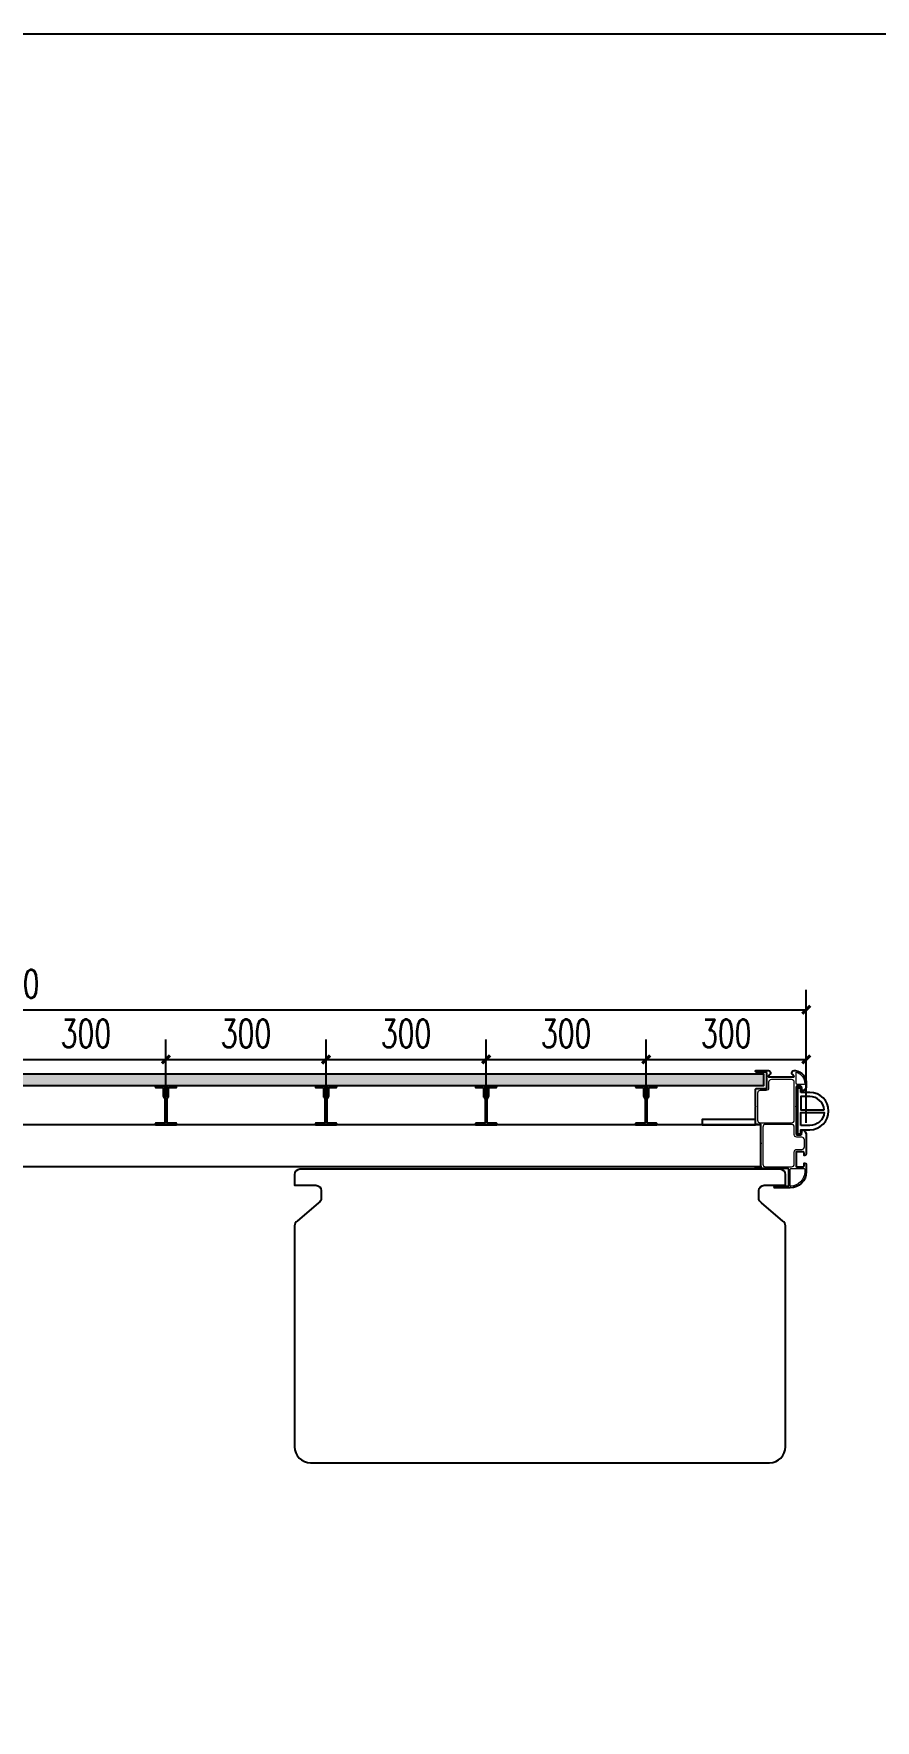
# Model space of a CAD drawing. Header units: millimetres. Extents: x -1822632 to -1305911, y 1206448 to 1536160.
# Drawn here: x -1734118 to -1732541, y 1209934 to 1213096 of the extents above; entities that cross this region are included whole.
import ezdxf

# ---------------------------------------------------------------- set-up
doc = ezdxf.new("R2010")
doc.units = ezdxf.units.MM
doc.header["$LTSCALE"] = 1000
doc.layers.get('0').update_dxf_attribs({"linetype": 'CONTINUOUS'})
doc.layers.get('DEFPOINTS').update_dxf_attribs({"linetype": 'CONTINUOUS'})
for name, color, linetype in [('W- bollard系船栓', 4, 'CONTINUOUS'), ('W-_ANTICOLLISION防撞措施', 6, 'CONTINUOUS'), ('W-mark标注', 3, 'CONTINUOUS'), ('W-STEEL_FRAME钢架', 3, 'CONTINUOUS'), ('W-WOOD_FLOOR木地板', 30, 'CONTINUOUS'), ('W-WOOD_STUD木龙骨', 25, 'CONTINUOUS'), ('主梁', 3, 'CONTINUOUS'), ('加强板', 5, 'CONTINUOUS')]:
    doc.layers.add(name, color=color, linetype=linetype)
doc.layers.add('W-float bowl浮筒', color=253, linetype='CONTINUOUS', plot=False)
doc.styles.add('STANDARD_T3', font='simplex.shx', dxfattribs={"width": 0.7, "bigfont": 'gbcbig.shx'})
doc.dimstyles.new('W__15', dxfattribs={"dimtxt": 52.5, "dimasz": 15, "dimexe": 37.5, "dimexo": 45, "dimgap": 22.5, "dimtad": 1, "dimdec": 0, "dimzin": 0, "dimdsep": 46, "dimtxsty": 'STANDARD_T3', "dimblk": 'ARCHTICK', "dimcen": 0.09, "dimclrd": 1, "dimclre": 1, "dimclrt": 2, "dimadec": 0, "dimazin": 0, "dimtfac": 1, "dimtdec": 0, "dimtix": 1, "dimtmove": 2, "dimatfit": 3, "dimldrblk": 'ARCHTICK', "dimfxl": 1, "dimtolj": 1, "dimtzin": 0, "dimarcsym": 0})

# ---------------------------------------------------------------- blocks, each defined once
blk = doc.blocks.new('_ARCHTICK')
at = {"color": 0, "linetype": 'ByBlock', "const_width": 0.4}
blk.add_lwpolyline([(-0.5, -0.5), (0.5, 0.5)], dxfattribs=at)
blk = doc.blocks.new('*D346')
at = {"layer": 'DEFPOINTS', "color": 0, "transparency": 16777216}
for p in [(-1732669.9, 1211266.5), (-1735669.9, 1211009.2), (-1732669.9, 1211009.2)]:
    blk.add_point(p, dxfattribs=at)
at = {"layer": 'W-mark标注', "color": 1, "lineweight": -2, "transparency": 16777216}
for p, q in [((-1735669.9, 1211054.2), (-1735669.9, 1211304)), ((-1732669.9, 1211054.2), (-1732669.9, 1211304)), ((-1735669.9, 1211266.5), (-1732669.9, 1211266.5))]:
    blk.add_line(p, q, dxfattribs=at)
at = {"layer": 'W-mark标注', "color": 1, "lineweight": -2, "transparency": 16777216, "xscale": 15, "yscale": 15, "zscale": 15, "rotation": 180}
blk.add_blockref('_ARCHTICK', (-1735669.9, 1211266.5), dxfattribs=at)
at = {"layer": 'W-mark标注', "color": 1, "lineweight": -2, "transparency": 16777216, "xscale": 15, "yscale": 15, "zscale": 15}
blk.add_blockref('_ARCHTICK', (-1732669.9, 1211266.5), dxfattribs=at)
at = {"layer": 'W-mark标注', "color": 2, "transparency": 16777216, "insert": (-1734169.9, 1211315.2), "char_height": 52.5, "attachment_point": 5, "style": 'STANDARD_T3'}
blk.add_mtext('\\A1;3000', dxfattribs=at)
blk = doc.blocks.new('*D352')
at = {"layer": 'DEFPOINTS', "color": 0, "transparency": 16777216}
for p in [(-1733869.9, 1211173.3), (-1734169.9, 1211050.5), (-1733869.9, 1211050.5)]:
    blk.add_point(p, dxfattribs=at)
at = {"layer": 'W-mark标注', "color": 1, "lineweight": -2, "transparency": 16777216}
for p, q in [((-1734169.9, 1211095.5), (-1734169.9, 1211210.8)), ((-1733869.9, 1211095.5), (-1733869.9, 1211210.8)), ((-1734169.9, 1211173.3), (-1733869.9, 1211173.3))]:
    blk.add_line(p, q, dxfattribs=at)
at = {"layer": 'W-mark标注', "color": 1, "lineweight": -2, "transparency": 16777216, "xscale": 15, "yscale": 15, "zscale": 15, "rotation": 180}
blk.add_blockref('_ARCHTICK', (-1734169.9, 1211173.3), dxfattribs=at)
at = {"layer": 'W-mark标注', "color": 1, "lineweight": -2, "transparency": 16777216, "xscale": 15, "yscale": 15, "zscale": 15}
blk.add_blockref('_ARCHTICK', (-1733869.9, 1211173.3), dxfattribs=at)
at = {"layer": 'W-mark标注', "color": 2, "transparency": 16777216, "insert": (-1734019.9, 1211222.1), "char_height": 52.5, "attachment_point": 5, "style": 'STANDARD_T3'}
blk.add_mtext('\\A1;300', dxfattribs=at)
blk = doc.blocks.new('*D353')
at = {"layer": 'DEFPOINTS', "color": 0, "transparency": 16777216}
for p in [(-1733569.9, 1211173.3), (-1733869.9, 1211050.5), (-1733569.9, 1211050.5)]:
    blk.add_point(p, dxfattribs=at)
at = {"layer": 'W-mark标注', "color": 1, "lineweight": -2, "transparency": 16777216}
for p, q in [((-1733869.9, 1211095.5), (-1733869.9, 1211210.8)), ((-1733569.9, 1211095.5), (-1733569.9, 1211210.8)), ((-1733869.9, 1211173.3), (-1733569.9, 1211173.3))]:
    blk.add_line(p, q, dxfattribs=at)
at = {"layer": 'W-mark标注', "color": 1, "lineweight": -2, "transparency": 16777216, "xscale": 15, "yscale": 15, "zscale": 15, "rotation": 180}
blk.add_blockref('_ARCHTICK', (-1733869.9, 1211173.3), dxfattribs=at)
at = {"layer": 'W-mark标注', "color": 1, "lineweight": -2, "transparency": 16777216, "xscale": 15, "yscale": 15, "zscale": 15}
blk.add_blockref('_ARCHTICK', (-1733569.9, 1211173.3), dxfattribs=at)
at = {"layer": 'W-mark标注', "color": 2, "transparency": 16777216, "insert": (-1733719.9, 1211222.1), "char_height": 52.5, "attachment_point": 5, "style": 'STANDARD_T3'}
blk.add_mtext('\\A1;300', dxfattribs=at)
blk = doc.blocks.new('*D354')
at = {"layer": 'DEFPOINTS', "color": 0, "transparency": 16777216}
for p in [(-1733269.9, 1211173.3), (-1733569.9, 1211050.5), (-1733269.9, 1211050.5)]:
    blk.add_point(p, dxfattribs=at)
at = {"layer": 'W-mark标注', "color": 1, "lineweight": -2, "transparency": 16777216}
for p, q in [((-1733569.9, 1211095.5), (-1733569.9, 1211210.8)), ((-1733269.9, 1211095.5), (-1733269.9, 1211210.8)), ((-1733569.9, 1211173.3), (-1733269.9, 1211173.3))]:
    blk.add_line(p, q, dxfattribs=at)
at = {"layer": 'W-mark标注', "color": 1, "lineweight": -2, "transparency": 16777216, "xscale": 15, "yscale": 15, "zscale": 15, "rotation": 180}
blk.add_blockref('_ARCHTICK', (-1733569.9, 1211173.3), dxfattribs=at)
at = {"layer": 'W-mark标注', "color": 1, "lineweight": -2, "transparency": 16777216, "xscale": 15, "yscale": 15, "zscale": 15}
blk.add_blockref('_ARCHTICK', (-1733269.9, 1211173.3), dxfattribs=at)
at = {"layer": 'W-mark标注', "color": 2, "transparency": 16777216, "insert": (-1733419.9, 1211222.1), "char_height": 52.5, "attachment_point": 5, "style": 'STANDARD_T3'}
blk.add_mtext('\\A1;300', dxfattribs=at)
blk = doc.blocks.new('*D355')
at = {"layer": 'DEFPOINTS', "color": 0, "transparency": 16777216}
for p in [(-1732969.9, 1211173.3), (-1733269.9, 1211050.5), (-1732969.9, 1211050.5)]:
    blk.add_point(p, dxfattribs=at)
at = {"layer": 'W-mark标注', "color": 1, "lineweight": -2, "transparency": 16777216}
for p, q in [((-1733269.9, 1211095.5), (-1733269.9, 1211210.8)), ((-1732969.9, 1211095.5), (-1732969.9, 1211210.8)), ((-1733269.9, 1211173.3), (-1732969.9, 1211173.3))]:
    blk.add_line(p, q, dxfattribs=at)
at = {"layer": 'W-mark标注', "color": 1, "lineweight": -2, "transparency": 16777216, "xscale": 15, "yscale": 15, "zscale": 15, "rotation": 180}
blk.add_blockref('_ARCHTICK', (-1733269.9, 1211173.3), dxfattribs=at)
at = {"layer": 'W-mark标注', "color": 1, "lineweight": -2, "transparency": 16777216, "xscale": 15, "yscale": 15, "zscale": 15}
blk.add_blockref('_ARCHTICK', (-1732969.9, 1211173.3), dxfattribs=at)
at = {"layer": 'W-mark标注', "color": 2, "transparency": 16777216, "insert": (-1733119.9, 1211222.1), "char_height": 52.5, "attachment_point": 5, "style": 'STANDARD_T3'}
blk.add_mtext('\\A1;300', dxfattribs=at)
blk = doc.blocks.new('*D356')
at = {"layer": 'DEFPOINTS', "color": 0, "transparency": 16777216}
for p in [(-1732669.9, 1211173.3), (-1732969.9, 1211050.5), (-1732669.9, 1211021.7)]:
    blk.add_point(p, dxfattribs=at)
at = {"layer": 'W-mark标注', "color": 1, "lineweight": -2, "transparency": 16777216}
for p, q in [((-1732969.9, 1211095.5), (-1732969.9, 1211210.8)), ((-1732669.9, 1211066.7), (-1732669.9, 1211210.8)), ((-1732969.9, 1211173.3), (-1732669.9, 1211173.3))]:
    blk.add_line(p, q, dxfattribs=at)
at = {"layer": 'W-mark标注', "color": 1, "lineweight": -2, "transparency": 16777216, "xscale": 15, "yscale": 15, "zscale": 15, "rotation": 180}
blk.add_blockref('_ARCHTICK', (-1732969.9, 1211173.3), dxfattribs=at)
at = {"layer": 'W-mark标注', "color": 1, "lineweight": -2, "transparency": 16777216, "xscale": 15, "yscale": 15, "zscale": 15}
blk.add_blockref('_ARCHTICK', (-1732669.9, 1211173.3), dxfattribs=at)
at = {"layer": 'W-mark标注', "color": 2, "transparency": 16777216, "insert": (-1732819.9, 1211222.1), "char_height": 52.5, "attachment_point": 5, "style": 'STANDARD_T3'}
blk.add_mtext('\\A1;300', dxfattribs=at)

msp = doc.modelspace()

# ---------------------------------------------------------------- hatches: boundary and pattern name
at = {"layer": 'W-WOOD_FLOOR木地板'}
h = msp.add_hatch(dxfattribs=at)
h.set_pattern_fill('木纹02', color=256, scale=30, angle=45)
h.set_pattern_definition([(45, (-1786458.19, 1198456.29), (-84.85281, 84.85281), [24, -36, 12, -48]), (45, (-1786400.91, 1198517.8), (-84.85281, 84.85281), [24, -96]), (45, (-1786413.64, 1198513.56), (-84.85281, 84.85281), [12, -108]), (45, (-1786462.43, 1198469.01), (-84.85281, 84.85281), [6, -84, 6, -24]), (45, (-1786436.97, 1198502.95), (-84.85281, 84.85281), [24, -36, 6, -54]), (45, (-1786460.31, 1198483.86), (-84.85281, 84.85281), [18, -102]), (45, (-1786441.22, 1198507.2), (-84.85281, 84.85281), [36, -84]), (45, (-1786468.79, 1198483.86), (-84.85281, 84.85281), [24, -96]), (45, (-1786436.97, 1198519.93), (-84.85281, 84.85281), [60, -60]), (45, (-1786466.67, 1198498.71), (-84.85281, 84.85281), [12, -36, 24, -48]), (45, (-1786409.4, 1198560.23), (-84.85281, 84.85281), [24, -96]), (45, (-1786428.49, 1198545.38), (-84.85281, 84.85281), [12, -108]), (45, (-1786447.58, 1198530.53), (-84.85281, 84.85281), [12, -108]), (45, (-1786492.13, 1198490.23), (-84.85281, 84.85281), [24, -96]), (45, (-1786451.82, 1198534.77), (-84.85281, 84.85281), [24, -96]), (45, (-1786456.06, 1198539.02), (-84.85281, 84.85281), [24, -24, 24, -48]), (45, (-1786477.28, 1198526.29), (-84.85281, 84.85281), [12, -60, 24, -24]), (45, (-1786462.43, 1198545.38), (-84.85281, 84.85281), [36, -84]), (45, (-1786466.67, 1198549.62), (-84.85281, 84.85281), [24, -96]), (45, (-1786502.73, 1198517.8), (-84.85281, 84.85281), [36, -48, 12, -24]), (45, (-1786506.98, 1198522.05), (-84.85281, 84.85281), [60, -60]), (45, (-1786458.19, 1198575.08), (-84.85281, 84.85281), [12, -108]), (45, (-1786485.76, 1198551.75), (-84.85281, 84.85281), [24, -96]), (45, (-1786504.85, 1198536.9), (-84.85281, 84.85281), [12, -48, 12, -48]), (45, (-1786515.46, 1198530.53), (-84.85281, 84.85281), [12, -36, 24, -48]), (45, (-1786500.61, 1198549.62), (-84.85281, 84.85281), [12, -60, 12, -36]), (45, (-1786485.76, 1198568.72), (-84.85281, 84.85281), [36, -84]), (45, (-1786523.95, 1198539.02), (-84.85281, 84.85281), [24, -96]), (45, (-1786483.64, 1198583.57), (-84.85281, 84.85281), [12, -108]), (45, (-1786468.79, 1198602.66), (-84.85281, 84.85281), [12, -108]), (59.036243, (-1786405.153, 1198522.047), (84.852814, 84.852814), [12.36, -482.41266]), (59.036243, (-1786415.76, 1198549.624), (84.852814, 84.852814), [12.36, -482.41266]), (59.036243, (-1786475.156, 1198592.05), (84.852814, 84.852814), [12.36, -482.41266]), (59.036243, (-1786468.792, 1198534.775), (84.852814, 84.852814), [12.36, -482.41266]), (59.036243, (-1786464.55, 1198564.473), (84.852814, 84.852814), [12.36, -482.41266]), (59.036243, (-1786449.7, 1198566.595), (84.852814, 84.852814), [12.36, -482.41266]), (59.036243, (-1786506.976, 1198539.017), (84.852814, 84.852814), [12.36, -482.41266]), (59.036243, (-1786468.792, 1198568.716), (84.852814, 84.852814), [12.36, -482.41266]), (59.036243, (-1786420.002, 1198553.867), (84.852814, 84.852814), [24.72, -470.05266]), (59.036243, (-1786434.85, 1198551.745), (84.852814, 84.852814), [24.72, -470.05266]), (59.036243, (-1786439.094, 1198555.988), (84.852814, 84.852814), [24.72, -470.05266]), (210.963757, (-1786436.973, 1198502.955), (-84.852814, -84.852814), [12.36, -24.72, 12.36, -445.33266]), (210.963757, (-1786466.67, 1198498.712), (-84.852814, -84.852814), [12.36, -482.41266]), (210.963757, (-1786504.855, 1198536.896), (-84.852814, -84.852814), [24.72, -470.05266]), (239.036243, (-1786400.91, 1198517.804), (-84.852814, -84.852814), [12.36, -482.41266]), (30.963757, (-1786383.94, 1198534.775), (84.852814, 84.852814), [12.36, -482.41266]), (30.963757, (-1786439.094, 1198539.017), (84.852814, 84.852814), [12.36, -482.41266]), (30.963757, (-1786436.973, 1198570.837), (84.852814, 84.852814), [12.36, -482.41266]), (30.963757, (-1786477.278, 1198543.26), (84.852814, 84.852814), [12.36, -482.41266]), (30.963757, (-1786496.37, 1198545.38), (84.852814, 84.852814), [12.36, -482.41266]), (30.963757, (-1786492.127, 1198558.11), (84.852814, 84.852814), [12.36, -482.41266]), (30.963757, (-1786477.278, 1198543.26), (84.852814, 84.852814), [12.36, -482.41266]), (30.963757, (-1786464.55, 1198581.444), (84.852814, 84.852814), [49.44, -445.33266]), (30.963757, (-1786458.186, 1198473.256), (84.852814, 84.852814), [49.44, -445.33266]), (30.963757, (-1786456.065, 1198488.106), (84.852814, 84.852814), [49.44, -445.33266]), (30.963757, (-1786451.822, 1198500.834), (84.852814, 84.852814), [12.36, -24.72, 24.72, -432.97266]), (30.963757, (-1786458.186, 1198507.198), (84.852814, 84.852814), [24.72, -24.72, 24.72, -420.61266]), (30.963757, (-1786475.156, 1198507.198), (84.852814, 84.852814), [49.44, -445.33266]), (30.963757, (-1786490.006, 1198505.076), (84.852814, 84.852814), [49.44, -445.33266]), (30.963757, (-1786494.248, 1198509.32), (84.852814, 84.852814), [49.44, -445.33266]), (30.963757, (-1786460.307, 1198594.172), (84.852814, 84.852814), [12.36, -482.41266]), (30.96377, (-1786460.307, 1198611.142), (84.852797, 84.85283), [24.72, -470.05266]), (30.96377, (-1786506.976, 1198555.988), (84.852797, 84.85283), [24.72, -470.05266]), (30.96376, (-1786441.215, 1198473.256), (84.852812, 84.852815), [49.44, -445.33266]), (30.96376, (-1786449.7, 1198583.565), (84.852812, 84.852815), [37.08, -457.69266]), (30.96376, (-1786434.85, 1198585.686), (84.852812, 84.852815), [74.16, -420.61266])])
h.paths.add_polyline_path([(-1735589.866, 1211146.528), (-1732749.866, 1211146.528), (-1732749.866, 1211123.528), (-1735589.866, 1211123.528)])

# ---------------------------------------------------------------- linework, layer by layer
at = {"layer": 'W- bollard系船栓'}
msp.add_lwpolyline([(-1738065.772, 1213096.071), (-1720533.301, 1213096.071), (-1720533.301, 1206447.927), (-1738065.772, 1206447.927)], close=True, dxfattribs=at)
at = {"layer": 'W-_ANTICOLLISION防撞措施'}
for points in [[(-1732680.114, 1211111.531), (-1732680.114, 1211119.531), (-1732686.114, 1211119.531), (-1732686.114, 1211033.531), (-1732680.114, 1211033.531), (-1732680.114, 1211041.531), (-1732663.114, 1211041.531, 1), (-1732663.114, 1211111.531)], [(-1732636.23, 1211079.031, 0.38730844), (-1732663.114, 1211103.531), (-1732680.114, 1211103.531), (-1732680.114, 1211079.031)], [(-1732680.114, 1211049.531), (-1732680.114, 1211074.031), (-1732636.23, 1211074.031, -0.38730844), (-1732663.114, 1211049.531)]]:
    msp.add_lwpolyline(points, format="xyb", close=True, dxfattribs=at)
at = {"layer": 'W-float bowl浮筒'}
msp.add_lwpolyline([(-1732738.866, 1210417.328, 0.41421356), (-1732708.866, 1210447.328), (-1732708.866, 1210861.525, 0.26914264), (-1732713.905, 1210870.207), (-1732753.828, 1210904.449, -0.26914264), (-1732758.866, 1210913.131), (-1732758.866, 1210927.328, -0.41421356), (-1732748.866, 1210937.328), (-1732708.866, 1210937.328), (-1732708.866, 1210957.328, 0.41421356), (-1732718.866, 1210967.328), (-1733618.866, 1210967.328, 0.41421356), (-1733628.866, 1210957.328), (-1733628.866, 1210937.328), (-1733588.866, 1210937.328, -0.41421356), (-1733578.866, 1210927.328), (-1733578.866, 1210913.131, -0.26914264), (-1733583.905, 1210904.449), (-1733623.828, 1210870.207, 0.26914264), (-1733628.866, 1210861.525), (-1733628.866, 1210447.328, 0.41421356), (-1733598.866, 1210417.328)], format="xyb", close=True, dxfattribs=at)
at = {"layer": 'W-STEEL_FRAME钢架'}
msp.add_lwpolyline([(-1732669.866, 1210962.528), (-1732669.866, 1210962.528, -0.41421356), (-1732699.866, 1210932.528), (-1732719.284, 1210932.528, -0.19891237), (-1732719.425, 1210932.586), (-1732719.725, 1210932.886, 0.41421356), (-1732720.008, 1210932.886), (-1732720.308, 1210932.586, -0.19891237), (-1732720.449, 1210932.528), (-1732728.866, 1210932.528, -0.41421356), (-1732729.866, 1210933.528), (-1732729.866, 1210933.528, -0.41421356), (-1732727.866, 1210935.528), (-1732703.866, 1210935.528, 0.41421356), (-1732702.866, 1210936.528), (-1732702.866, 1210967.528, 0.41421356), (-1732703.866, 1210968.528), (-1732763.866, 1210968.528, -0.41421356), (-1732764.866, 1210969.528), (-1732764.866, 1210971.528, -0.41421356), (-1732763.866, 1210972.528), (-1732755.366, 1210972.528, 2.41421356), (-1732754.866, 1210973.028), (-1732754.866, 1211015.445, -0.19891237), (-1732754.808, 1211015.586), (-1732754.508, 1211015.886, 0.41421356), (-1732754.508, 1211016.169), (-1732754.808, 1211016.469, -0.19891237), (-1732754.866, 1211016.61), (-1732754.866, 1211050.528, 0.41421356), (-1732755.866, 1211051.528), (-1732762.866, 1211051.528, -0.41421356), (-1732764.866, 1211053.528), (-1732764.866, 1211084.445), (-1732764.866, 1211084.445, -0.19891237), (-1732764.808, 1211084.586), (-1732764.508, 1211084.886, 0.41421356), (-1732764.508, 1211085.169), (-1732764.808, 1211085.469, -0.19891237), (-1732764.866, 1211085.611), (-1732764.866, 1211117.528, -0.41421356), (-1732763.866, 1211118.528), (-1732745.866, 1211118.528, 0.42262606), (-1732743.866, 1211120.447, 0.00310169), (-1732743.866, 1211147.528, 0.41421356), (-1732745.866, 1211149.528), (-1732763.866, 1211149.528, -0.41421356), (-1732764.866, 1211150.528), (-1732764.866, 1211151.528, -0.41421356), (-1732763.866, 1211152.528), (-1732757.978, 1211152.528, -0.19891236), (-1732757.837, 1211152.469), (-1732757.537, 1211152.169, 0.41421356), (-1732757.254, 1211152.169), (-1732756.954, 1211152.469, -0.19891236), (-1732756.813, 1211152.528), (-1732755.978, 1211152.528, -0.19891236), (-1732755.837, 1211152.469), (-1732755.537, 1211152.169, 0.41421356), (-1732755.254, 1211152.169), (-1732754.954, 1211152.469, -0.19891236), (-1732754.813, 1211152.528), (-1732753.978, 1211152.528, -0.19891236), (-1732753.837, 1211152.469), (-1732753.537, 1211152.169, 0.41421356), (-1732753.254, 1211152.169), (-1732752.954, 1211152.469, -0.19891236), (-1732752.813, 1211152.528), (-1732751.978, 1211152.528, -0.19891236), (-1732751.837, 1211152.469), (-1732751.537, 1211152.169, 0.41421356), (-1732751.254, 1211152.169), (-1732750.954, 1211152.469, -0.19891236), (-1732750.813, 1211152.528), (-1732749.978, 1211152.528, -0.19891236), (-1732749.837, 1211152.469), (-1732749.537, 1211152.169, 0.41421356), (-1732749.254, 1211152.169), (-1732748.954, 1211152.469, -0.19891236), (-1732748.813, 1211152.528), (-1732747.978, 1211152.528, -0.19891236), (-1732747.837, 1211152.469), (-1732747.537, 1211152.169, 0.41421356), (-1732747.254, 1211152.169), (-1732746.954, 1211152.469, -0.19891236), (-1732746.813, 1211152.528), (-1732745.978, 1211152.528, -0.19891236), (-1732745.837, 1211152.469), (-1732745.537, 1211152.169, 0.41421356), (-1732745.254, 1211152.169), (-1732744.954, 1211152.469, -0.19891236), (-1732744.813, 1211152.528), (-1732743.978, 1211152.528, -0.19891236), (-1732743.837, 1211152.469), (-1732743.537, 1211152.169, 0.41421356), (-1732743.254, 1211152.169), (-1732742.954, 1211152.469, -0.19891236), (-1732742.813, 1211152.528), (-1732740.988, 1211152.528, -0.64560519), (-1732738.146, 1211144.927), (-1732740.639, 1211141.893, 0.65794074), (-1732740.073, 1211140.527), (-1732717.383, 1211140.527, -0.19891237), (-1732717.241, 1211140.468), (-1732716.941, 1211140.168, 0.41421356), (-1732716.658, 1211140.168), (-1732716.358, 1211140.468, -0.19891237), (-1732716.217, 1211140.527), (-1732693.59, 1211140.527, 0.65794074), (-1732693.025, 1211141.893), (-1732695.517, 1211144.927, -0.64560519), (-1732692.675, 1211152.528), (-1732689.866, 1211152.528, -0.36593789), (-1732669.866, 1211127.528), (-1732669.866, 1211123.439, -0.32625524), (-1732676.666, 1211114.027, -0.36248853), (-1732677.65, 1211114.848), (-1732678.987, 1211122.206, 0.36248853), (-1732679.971, 1211123.027), (-1732686.862, 1211123.027, 0.41421356), (-1732688.862, 1211121.027), (-1732688.862, 1211085.611, -0.19891237), (-1732688.921, 1211085.469), (-1732689.221, 1211085.169, 0.41421356), (-1732689.221, 1211084.886), (-1732688.921, 1211084.586, -0.19891237), (-1732688.862, 1211084.445), (-1732688.862, 1211034.027, 0.41421356), (-1732686.862, 1211032.027), (-1732679.971, 1211032.027, 0.36248853), (-1732678.987, 1211032.848), (-1732677.65, 1211040.206, -0.40353532), (-1732676.488, 1211041.027, -0.3136842), (-1732669.866, 1211031.615), (-1732669.866, 1211016.61, -0.19891237), (-1732669.925, 1211016.469), (-1732670.225, 1211016.169, 0.41421356), (-1732670.225, 1211015.886), (-1732669.925, 1211015.586, -0.19891237), (-1732669.866, 1211015.445), (-1732669.866, 1211002.938), (-1732669.866, 1210996.028, -0.41421356), (-1732672.866, 1210993.028, -0.41421356), (-1732673.866, 1210994.028), (-1732673.866, 1210999.028, 0.41421356), (-1732674.866, 1211000.028), (-1732687.862, 1211000.028, 0.41421356), (-1732688.862, 1210999.028), (-1732688.862, 1210973.028, 0.41421356), (-1732687.862, 1210972.028), (-1732674.866, 1210972.028, 0.41421356), (-1732673.866, 1210973.028), (-1732673.866, 1210978.028, -0.41421356), (-1732672.866, 1210979.028, -0.41421356), (-1732669.866, 1210976.028), (-1732669.866, 1210963.112)], format="xyb", close=True, dxfattribs=at)
msp.add_lwpolyline([(-1735584.866, 1210972.528), (-1732754.866, 1210972.528), (-1732754.866, 1211050.528), (-1735584.866, 1211050.528)], close=True, dxfattribs=at)
at = {"layer": 'W-WOOD_FLOOR木地板'}
msp.add_lwpolyline([(-1735589.866, 1211146.528), (-1732749.866, 1211146.528), (-1732749.866, 1211123.528), (-1735589.866, 1211123.528)], close=True, dxfattribs=at)
at = {"layer": 'W-WOOD_STUD木龙骨'}
for points in [[(-1733867.866, 1211054.528), (-1733867.866, 1211097.871, -0.19891237), (-1733866.695, 1211100.699), (-1733866.038, 1211101.856, 0.19891237), (-1733864.866, 1211104.685), (-1733864.866, 1211119.528, -0.41421356), (-1733863.866, 1211120.528), (-1733850.866, 1211120.528, 0.41421356), (-1733849.866, 1211121.528), (-1733849.866, 1211122.528, 0.41421356), (-1733850.866, 1211123.528), (-1733865.116, 1211123.528, 0.41422212), (-1733868.116, 1211120.528), (-1733868.116, 1211119.078), (-1733867.716, 1211118.828), (-1733868.116, 1211118.578), (-1733868.116, 1211117.278), (-1733867.716, 1211117.028), (-1733868.116, 1211116.778), (-1733868.116, 1211115.478), (-1733867.716, 1211115.228), (-1733868.116, 1211114.978), (-1733868.116, 1211113.678), (-1733867.716, 1211113.428), (-1733868.116, 1211113.178), (-1733868.116, 1211111.878), (-1733867.716, 1211111.628), (-1733868.116, 1211111.378), (-1733868.116, 1211110.078), (-1733867.716, 1211109.828), (-1733868.116, 1211109.578), (-1733868.116, 1211108.278), (-1733867.716, 1211108.028), (-1733868.116, 1211107.778), (-1733868.116, 1211107.778), (-1733868.116, 1211106.478), (-1733867.716, 1211106.228), (-1733868.116, 1211105.978), (-1733868.116, 1211104.728, -1), (-1733871.616, 1211104.728), (-1733871.616, 1211105.278), (-1733872.016, 1211105.528), (-1733871.616, 1211105.778), (-1733871.616, 1211107.078), (-1733872.016, 1211107.328), (-1733871.616, 1211107.578), (-1733871.616, 1211108.878), (-1733872.016, 1211109.128), (-1733871.616, 1211109.378), (-1733871.616, 1211110.678), (-1733872.016, 1211110.928), (-1733871.616, 1211111.178), (-1733871.616, 1211112.478), (-1733872.015, 1211112.728), (-1733871.616, 1211112.978), (-1733871.616, 1211114.278), (-1733872.016, 1211114.528), (-1733871.616, 1211114.778), (-1733871.616, 1211116.078), (-1733872.016, 1211116.328), (-1733871.616, 1211116.578), (-1733871.616, 1211117.878), (-1733872.016, 1211118.128), (-1733871.616, 1211118.378), (-1733871.616, 1211119.678), (-1733872.016, 1211119.928), (-1733871.616, 1211120.178), (-1733871.616, 1211120.528, 0.41421356), (-1733874.616, 1211123.528), (-1733888.866, 1211123.528, 0.41421356), (-1733889.866, 1211122.528), (-1733889.866, 1211121.528, 0.41421356), (-1733888.866, 1211120.528), (-1733875.866, 1211120.528, -0.41421356), (-1733874.866, 1211119.528), (-1733874.866, 1211104.685, 0.19891237), (-1733873.695, 1211101.856), (-1733873.038, 1211100.699, -0.19891237), (-1733871.866, 1211097.871), (-1733871.866, 1211054.528, -0.41421356), (-1733872.866, 1211053.528), (-1733889.366, 1211053.528, 0.41421356), (-1733889.866, 1211053.028), (-1733889.866, 1211051.028, 0.41421356), (-1733889.366, 1211050.528), (-1733850.366, 1211050.528, 0.41421356), (-1733849.866, 1211051.028), (-1733849.866, 1211053.028, 0.41421356), (-1733850.366, 1211053.528), (-1733866.866, 1211053.528, -0.41421356)], [(-1733567.866, 1211054.528), (-1733567.866, 1211097.871, -0.19891237), (-1733566.695, 1211100.699), (-1733566.038, 1211101.856, 0.19891237), (-1733564.866, 1211104.685), (-1733564.866, 1211119.528, -0.41421356), (-1733563.866, 1211120.528), (-1733550.866, 1211120.528, 0.41421356), (-1733549.866, 1211121.528), (-1733549.866, 1211122.528, 0.41421356), (-1733550.866, 1211123.528), (-1733565.116, 1211123.528, 0.41422212), (-1733568.116, 1211120.528), (-1733568.116, 1211119.078), (-1733567.716, 1211118.828), (-1733568.116, 1211118.578), (-1733568.116, 1211117.278), (-1733567.716, 1211117.028), (-1733568.116, 1211116.778), (-1733568.116, 1211115.478), (-1733567.716, 1211115.228), (-1733568.116, 1211114.978), (-1733568.116, 1211113.678), (-1733567.716, 1211113.428), (-1733568.116, 1211113.178), (-1733568.116, 1211111.878), (-1733567.716, 1211111.628), (-1733568.116, 1211111.378), (-1733568.116, 1211110.078), (-1733567.716, 1211109.828), (-1733568.116, 1211109.578), (-1733568.116, 1211108.278), (-1733567.716, 1211108.028), (-1733568.116, 1211107.778), (-1733568.116, 1211107.778), (-1733568.116, 1211106.478), (-1733567.716, 1211106.228), (-1733568.116, 1211105.978), (-1733568.116, 1211104.728, -1), (-1733571.616, 1211104.728), (-1733571.616, 1211105.278), (-1733572.016, 1211105.528), (-1733571.616, 1211105.778), (-1733571.616, 1211107.078), (-1733572.016, 1211107.328), (-1733571.616, 1211107.578), (-1733571.616, 1211108.878), (-1733572.016, 1211109.128), (-1733571.616, 1211109.378), (-1733571.616, 1211110.678), (-1733572.016, 1211110.928), (-1733571.616, 1211111.178), (-1733571.616, 1211112.478), (-1733572.015, 1211112.728), (-1733571.616, 1211112.978), (-1733571.616, 1211114.278), (-1733572.016, 1211114.528), (-1733571.616, 1211114.778), (-1733571.616, 1211116.078), (-1733572.016, 1211116.328), (-1733571.616, 1211116.578), (-1733571.616, 1211117.878), (-1733572.016, 1211118.128), (-1733571.616, 1211118.378), (-1733571.616, 1211119.678), (-1733572.016, 1211119.928), (-1733571.616, 1211120.178), (-1733571.616, 1211120.528, 0.41421356), (-1733574.616, 1211123.528), (-1733588.866, 1211123.528, 0.41421356), (-1733589.866, 1211122.528), (-1733589.866, 1211121.528, 0.41421356), (-1733588.866, 1211120.528), (-1733575.866, 1211120.528, -0.41421356), (-1733574.866, 1211119.528), (-1733574.866, 1211104.685, 0.19891237), (-1733573.695, 1211101.856), (-1733573.038, 1211100.699, -0.19891237), (-1733571.866, 1211097.871), (-1733571.866, 1211054.528, -0.41421356), (-1733572.866, 1211053.528), (-1733589.366, 1211053.528, 0.41421356), (-1733589.866, 1211053.028), (-1733589.866, 1211051.028, 0.41421356), (-1733589.366, 1211050.528), (-1733550.366, 1211050.528, 0.41421356), (-1733549.866, 1211051.028), (-1733549.866, 1211053.028, 0.41421356), (-1733550.366, 1211053.528), (-1733566.866, 1211053.528, -0.41421356)], [(-1733267.866, 1211054.528), (-1733267.866, 1211097.871, -0.19891237), (-1733266.695, 1211100.699), (-1733266.038, 1211101.856, 0.19891237), (-1733264.866, 1211104.685), (-1733264.866, 1211119.528, -0.41421356), (-1733263.866, 1211120.528), (-1733250.866, 1211120.528, 0.41421356), (-1733249.866, 1211121.528), (-1733249.866, 1211122.528, 0.41421356), (-1733250.866, 1211123.528), (-1733265.116, 1211123.528, 0.41422212), (-1733268.116, 1211120.528), (-1733268.116, 1211119.078), (-1733267.716, 1211118.828), (-1733268.116, 1211118.578), (-1733268.116, 1211117.278), (-1733267.716, 1211117.028), (-1733268.116, 1211116.778), (-1733268.116, 1211115.478), (-1733267.716, 1211115.228), (-1733268.116, 1211114.978), (-1733268.116, 1211113.678), (-1733267.716, 1211113.428), (-1733268.116, 1211113.178), (-1733268.116, 1211111.878), (-1733267.716, 1211111.628), (-1733268.116, 1211111.378), (-1733268.116, 1211110.078), (-1733267.716, 1211109.828), (-1733268.116, 1211109.578), (-1733268.116, 1211108.278), (-1733267.716, 1211108.028), (-1733268.116, 1211107.778), (-1733268.116, 1211107.778), (-1733268.116, 1211106.478), (-1733267.716, 1211106.228), (-1733268.116, 1211105.978), (-1733268.116, 1211104.728, -1), (-1733271.616, 1211104.728), (-1733271.616, 1211105.278), (-1733272.016, 1211105.528), (-1733271.616, 1211105.778), (-1733271.616, 1211107.078), (-1733272.016, 1211107.328), (-1733271.616, 1211107.578), (-1733271.616, 1211108.878), (-1733272.016, 1211109.128), (-1733271.616, 1211109.378), (-1733271.616, 1211110.678), (-1733272.016, 1211110.928), (-1733271.616, 1211111.178), (-1733271.616, 1211112.478), (-1733272.015, 1211112.728), (-1733271.616, 1211112.978), (-1733271.616, 1211114.278), (-1733272.016, 1211114.528), (-1733271.616, 1211114.778), (-1733271.616, 1211116.078), (-1733272.016, 1211116.328), (-1733271.616, 1211116.578), (-1733271.616, 1211117.878), (-1733272.016, 1211118.128), (-1733271.616, 1211118.378), (-1733271.616, 1211119.678), (-1733272.016, 1211119.928), (-1733271.616, 1211120.178), (-1733271.616, 1211120.528, 0.41421356), (-1733274.616, 1211123.528), (-1733288.866, 1211123.528, 0.41421356), (-1733289.866, 1211122.528), (-1733289.866, 1211121.528, 0.41421356), (-1733288.866, 1211120.528), (-1733275.866, 1211120.528, -0.41421356), (-1733274.866, 1211119.528), (-1733274.866, 1211104.685, 0.19891237), (-1733273.695, 1211101.856), (-1733273.038, 1211100.699, -0.19891237), (-1733271.866, 1211097.871), (-1733271.866, 1211054.528, -0.41421356), (-1733272.866, 1211053.528), (-1733289.366, 1211053.528, 0.41421356), (-1733289.866, 1211053.028), (-1733289.866, 1211051.028, 0.41421356), (-1733289.366, 1211050.528), (-1733250.366, 1211050.528, 0.41421356), (-1733249.866, 1211051.028), (-1733249.866, 1211053.028, 0.41421356), (-1733250.366, 1211053.528), (-1733266.866, 1211053.528, -0.41421356)], [(-1732967.866, 1211054.528), (-1732967.866, 1211097.871, -0.19891237), (-1732966.695, 1211100.699), (-1732966.038, 1211101.856, 0.19891237), (-1732964.866, 1211104.685), (-1732964.866, 1211119.528, -0.41421356), (-1732963.866, 1211120.528), (-1732950.866, 1211120.528, 0.41421356), (-1732949.866, 1211121.528), (-1732949.866, 1211122.528, 0.41421356), (-1732950.866, 1211123.528), (-1732965.116, 1211123.528, 0.41422212), (-1732968.116, 1211120.528), (-1732968.116, 1211119.078), (-1732967.716, 1211118.828), (-1732968.116, 1211118.578), (-1732968.116, 1211117.278), (-1732967.716, 1211117.028), (-1732968.116, 1211116.778), (-1732968.116, 1211115.478), (-1732967.716, 1211115.228), (-1732968.116, 1211114.978), (-1732968.116, 1211113.678), (-1732967.716, 1211113.428), (-1732968.116, 1211113.178), (-1732968.116, 1211111.878), (-1732967.716, 1211111.628), (-1732968.116, 1211111.378), (-1732968.116, 1211110.078), (-1732967.716, 1211109.828), (-1732968.116, 1211109.578), (-1732968.116, 1211108.278), (-1732967.716, 1211108.028), (-1732968.116, 1211107.778), (-1732968.116, 1211107.778), (-1732968.116, 1211106.478), (-1732967.716, 1211106.228), (-1732968.116, 1211105.978), (-1732968.116, 1211104.728, -1), (-1732971.616, 1211104.728), (-1732971.616, 1211105.278), (-1732972.016, 1211105.528), (-1732971.616, 1211105.778), (-1732971.616, 1211107.078), (-1732972.016, 1211107.328), (-1732971.616, 1211107.578), (-1732971.616, 1211108.878), (-1732972.016, 1211109.128), (-1732971.616, 1211109.378), (-1732971.616, 1211110.678), (-1732972.016, 1211110.928), (-1732971.616, 1211111.178), (-1732971.616, 1211112.478), (-1732972.015, 1211112.728), (-1732971.616, 1211112.978), (-1732971.616, 1211114.278), (-1732972.016, 1211114.528), (-1732971.616, 1211114.778), (-1732971.616, 1211116.078), (-1732972.016, 1211116.328), (-1732971.616, 1211116.578), (-1732971.616, 1211117.878), (-1732972.016, 1211118.128), (-1732971.616, 1211118.378), (-1732971.616, 1211119.678), (-1732972.016, 1211119.928), (-1732971.616, 1211120.178), (-1732971.616, 1211120.528, 0.41421356), (-1732974.616, 1211123.528), (-1732988.866, 1211123.528, 0.41421356), (-1732989.866, 1211122.528), (-1732989.866, 1211121.528, 0.41421356), (-1732988.866, 1211120.528), (-1732975.866, 1211120.528, -0.41421356), (-1732974.866, 1211119.528), (-1732974.866, 1211104.685, 0.19891237), (-1732973.695, 1211101.856), (-1732973.038, 1211100.699, -0.19891237), (-1732971.866, 1211097.871), (-1732971.866, 1211054.528, -0.41421356), (-1732972.866, 1211053.528), (-1732989.366, 1211053.528, 0.41421356), (-1732989.866, 1211053.028), (-1732989.866, 1211051.028, 0.41421356), (-1732989.366, 1211050.528), (-1732950.366, 1211050.528, 0.41421356), (-1732949.866, 1211051.028), (-1732949.866, 1211053.028, 0.41421356), (-1732950.366, 1211053.528), (-1732966.866, 1211053.528, -0.41421356)]]:
    msp.add_lwpolyline(points, format="xyb", close=True, dxfattribs=at)
at = {"layer": '主梁', "color": 254, "linetype": 'ByBlock', "lineweight": 0, "ltscale": 0.5}
for points in [[(-1732688.862, 1211149.211, -0.3449137), (-1732672.865, 1211127.608), (-1732672.865, 1211127.527, -0.41421356), (-1732673.865, 1211126.527), (-1732686.862, 1211126.527, -0.41421356), (-1732688.862, 1211128.527), (-1732688.862, 1211149.211)], [(-1732761.366, 1211059.528, 0.41421356), (-1732756.366, 1211054.528), (-1732697.362, 1211054.528, 0.41421356), (-1732692.362, 1211059.528), (-1732692.362, 1211130.527, 0.41421356), (-1732697.362, 1211135.527), (-1732735.366, 1211135.527, 0.41421356), (-1732740.366, 1211130.527), (-1732740.366, 1211120.447, -0.41421356), (-1732745.866, 1211114.947), (-1732756.366, 1211114.947, 0.41421356), (-1732761.366, 1211109.947)], [(-1732698.866, 1210968.528), (-1732673.866, 1210968.528, -0.41421356), (-1732672.866, 1210967.528), (-1732672.866, 1210962.528, -0.40101695), (-1732698.866, 1210935.528), (-1732698.866, 1210935.528, -0.41421356), (-1732699.866, 1210936.528), (-1732699.866, 1210967.528, -0.41421356)]]:
    msp.add_lwpolyline(points, format="xyb", close=True, dxfattribs=at)
msp.add_lwpolyline([(-1732697.362, 1210972.028, 0.41421356), (-1732692.362, 1210977.028), (-1732692.362, 1210999.528, -0.41421356), (-1732687.362, 1211004.528), (-1732678.366, 1211004.528, 0.41421356), (-1732673.366, 1211009.528), (-1732673.366, 1211022.527, 0.41421356), (-1732678.366, 1211027.527), (-1732687.362, 1211027.527, -0.41421356), (-1732692.362, 1211032.527), (-1732692.362, 1211046.528, 0.41421356), (-1732697.362, 1211051.528), (-1732746.366, 1211051.528, 0.41421356), (-1732751.366, 1211046.528), (-1732751.366, 1210977.028, 0.41421356), (-1732746.366, 1210972.028), (-1732697.362, 1210972.028)], format="xyb", dxfattribs=at)
at = {"layer": '加强板'}
msp.add_lwpolyline([(-1732764.866, 1211060.528), (-1732864.866, 1211060.528), (-1732864.866, 1211050.528), (-1732764.866, 1211050.528)], close=True, dxfattribs=at)

# ---------------------------------------------------------------- dimensions: what is measured, and where the dimension line sits
at = {"layer": 'W-mark标注'}
for base, p1, p2, picture, middle in [((-1732669.866, 1211266.471), (-1735669.866, 1211009.191), (-1732669.866, 1211009.191), '*D346', (-1734169.866, 1211315.221)), ((-1733869.866, 1211173.329), (-1734169.866, 1211050.528), (-1733869.866, 1211050.528), '*D352', (-1734019.866, 1211222.079)), ((-1733569.866, 1211173.329), (-1733869.866, 1211050.528), (-1733569.866, 1211050.528), '*D353', (-1733719.866, 1211222.079)), ((-1733269.866, 1211173.329), (-1733569.866, 1211050.528), (-1733269.866, 1211050.528), '*D354', (-1733419.866, 1211222.079)), ((-1732969.866, 1211173.329), (-1733269.866, 1211050.528), (-1732969.866, 1211050.528), '*D355', (-1733119.866, 1211222.079)), ((-1732669.866, 1211173.329), (-1732969.866, 1211050.528), (-1732669.866, 1211021.663), '*D356', (-1732819.866, 1211222.079))]:
    dim = msp.add_linear_dim(base=base, p1=p1, p2=p2, dimstyle='W__15', dxfattribs=at)
    dim.commit()
    dim.dimension.update_dxf_attribs({"geometry": picture, "text_midpoint": middle})

doc.saveas('drawing.dxf')
